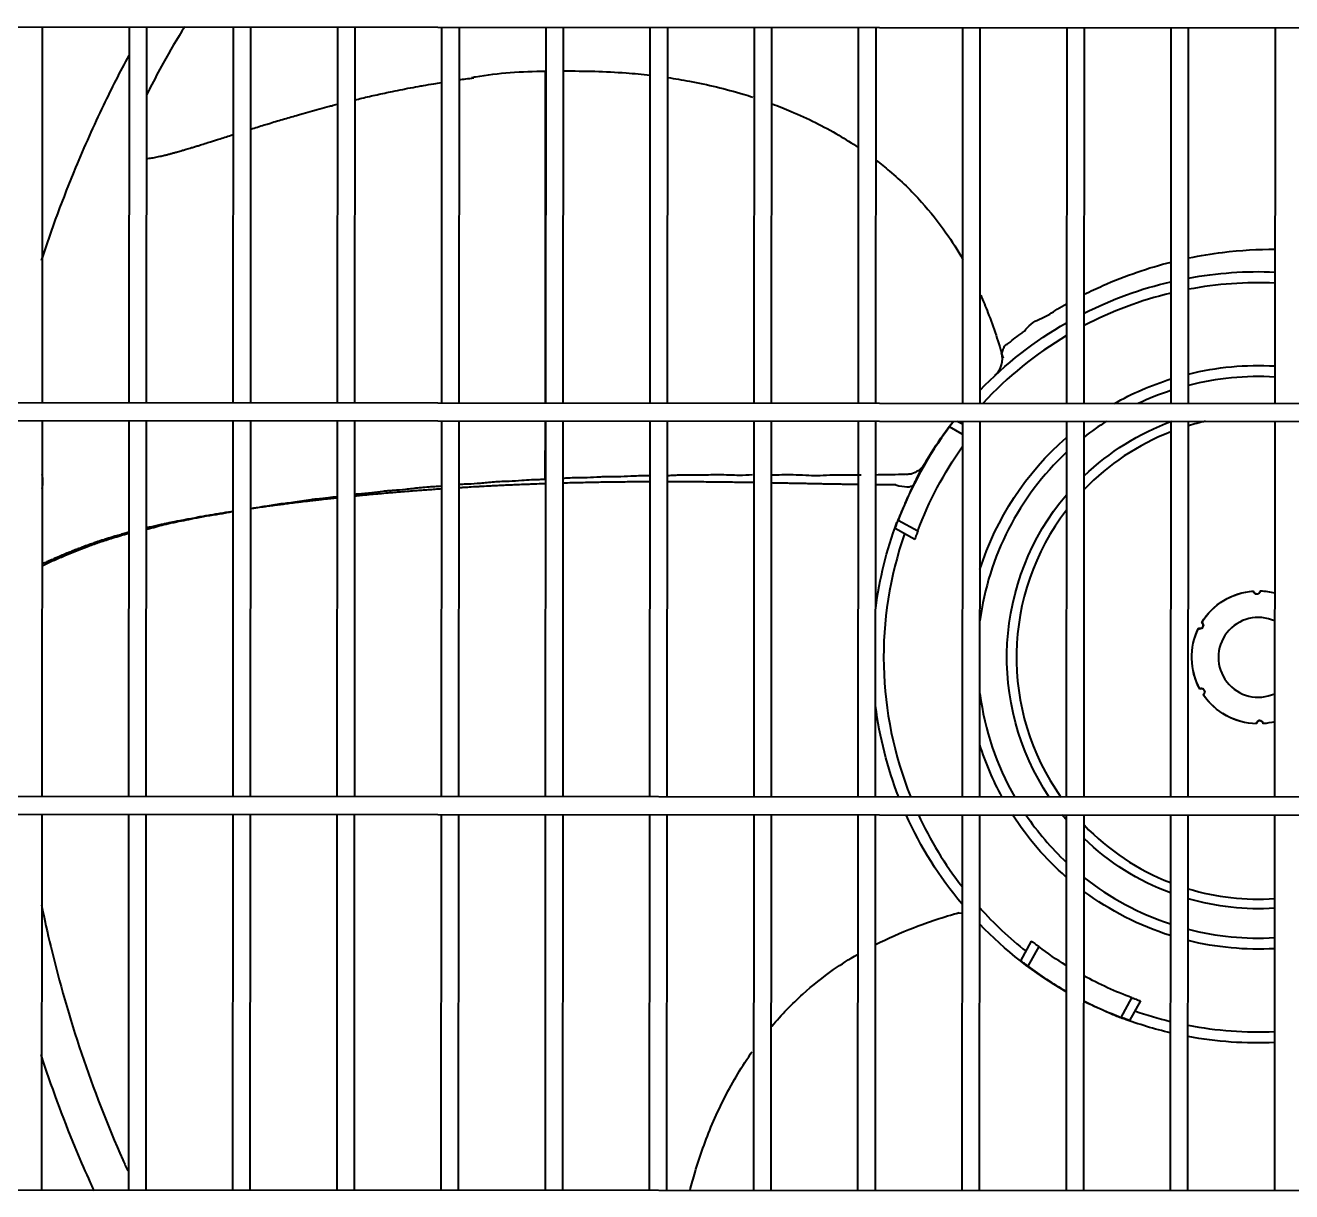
# Model space of a CAD drawing. Extents: x 58467 to 79089, y -33726 to -17391.
# Drawn here: x 78437.41 to 78465.97, y -20555.73 to -20529.42 of the extents above; entities that cross this region are included whole.
import ezdxf

# ---------------------------------------------------------------- set-up
doc = ezdxf.new("R2010")
doc.units = 0
doc.header["$LTSCALE"] = 100
doc.layers.add('+ENTE-ST-DOSEME USTU KONDDRENAJ', color=110, linetype='DOSEMEUSTUKONDENSDRENAJ_LINE', lineweight=40)
doc.linetypes.add('DOSEMEUSTUKONDENSDRENAJ_LINE', pattern='A,300,-40,["CD",Standard,S=15,R=0,X=-35,Y=-7.5],0', length=340)

# ---------------------------------------------------------------- blocks, each defined once
blk = doc.blocks.new('4. KAT')
at = {"color": 3}
for p, q in [((54065.973, -33230.5, -3.339), (54184.335, -33230.572, -3.339)), ((54128.381, -33239.017, -3.339), (54128.386, -33230.539, -3.339)), ((54130.336, -33230.54, -3.339), (54130.331, -33239.018, -3.339)), ((54130.731, -33239.019, -3.339), (54130.736, -33230.54, -3.339)), ((54132.686, -33230.541, -3.339), (54132.68, -33239.02, -3.339)), ((54133.08, -33239.02, -3.339), (54133.085, -33230.542, -3.339)), ((54135.035, -33230.543, -3.339), (54135.03, -33239.021, -3.339)), ((54135.43, -33239.022, -3.339), (54135.435, -33230.543, -3.339)), ((54137.385, -33230.544, -3.339), (54137.38, -33239.023, -3.339)), ((54137.78, -33239.023, -3.339), (54137.785, -33230.544, -3.339)), ((54139.734, -33230.546, -3.339), (54139.729, -33239.024, -3.339)), ((54140.129, -33239.024, -3.339), (54140.134, -33230.546, -3.339)), ((54142.084, -33230.547, -3.339), (54142.079, -33239.026, -3.339)), ((54142.479, -33239.026, -3.339), (54142.484, -33230.547, -3.339)), ((54144.434, -33230.548, -3.339), (54144.429, -33239.027, -3.339)), ((54144.828, -33239.027, -3.339), (54144.834, -33230.549, -3.339)), ((54146.783, -33230.55, -3.339), (54146.778, -33239.028, -3.339)), ((54147.178, -33239.029, -3.339), (54147.183, -33230.55, -3.339)), ((54149.134, -33230.551, -3.339), (54149.129, -33239.03, -3.339)), ((54149.529, -33239.03, -3.339), (54149.534, -33230.552, -3.339)), ((54151.484, -33230.553, -3.339), (54151.478, -33239.031, -3.339)), ((54151.878, -33239.032, -3.339), (54151.884, -33230.553, -3.339)), ((54153.833, -33230.554, -3.339), (54153.828, -33239.033, -3.339)), ((54154.228, -33239.033, -3.339), (54154.233, -33230.554, -3.339)), ((54156.183, -33230.556, -3.339), (54156.178, -33239.034, -3.339)), ((54139.725, -33239.024, -3.339), (54139.729, -33231.546, -3.339)), ((54149.873, -33238.393, -3.339), (54149.892, -33238.375, -3.339)), ((54184.33, -33239.051, -3.339), (54065.967, -33238.979, -3.339)), ((54065.967, -33239.379, -3.339), (54184.33, -33239.451, -3.339)), ((54128.376, -33247.895, -3.339), (54128.381, -33239.417, -3.339)), ((54130.33, -33239.418, -3.339), (54130.325, -33247.896, -3.339)), ((54130.725, -33247.896, -3.339), (54130.73, -33239.419, -3.339)), ((54132.68, -33239.42, -3.339), (54132.675, -33247.898, -3.339)), ((54133.075, -33247.898, -3.339), (54133.08, -33239.42, -3.339)), ((54135.03, -33239.421, -3.339), (54135.025, -33247.899, -3.339)), ((54135.425, -33247.899, -3.339), (54135.43, -33239.422, -3.339)), ((54137.379, -33239.423, -3.339), (54137.374, -33247.9, -3.339)), ((54137.774, -33247.901, -3.339), (54137.779, -33239.423, -3.339)), ((54139.724, -33240.744, -3.339), (54139.725, -33239.423, -3.339)), ((54139.729, -33239.424, -3.339), (54139.724, -33247.902, -3.339)), ((54140.124, -33247.902, -3.339), (54140.129, -33239.424, -3.339)), ((54142.079, -33239.426, -3.339), (54142.073, -33247.903, -3.339)), ((54142.473, -33247.903, -3.339), (54142.479, -33239.426, -3.339)), ((54144.428, -33239.427, -3.339), (54144.423, -33247.905, -3.339)), ((54144.823, -33247.905, -3.339), (54144.828, -33239.427, -3.339)), ((54146.778, -33239.428, -3.339), (54146.773, -33247.906, -3.339)), ((54147.173, -33247.906, -3.339), (54147.178, -33239.429, -3.339)), ((54149.128, -33239.72, -3.339), (54148.838, -33239.56, -3.339)), ((54149.015, -33239.429, -3.339), (54149.129, -33239.492, -3.339)), ((54149.129, -33239.43, -3.339), (54149.123, -33247.908, -3.339)), ((54149.523, -33247.908, -3.339), (54149.528, -33239.43, -3.339)), ((54151.478, -33239.431, -3.339), (54151.473, -33247.909, -3.339)), ((54151.873, -33247.909, -3.339), (54151.878, -33239.432, -3.339)), ((54153.828, -33239.433, -3.339), (54153.823, -33247.91, -3.339)), ((54154.223, -33247.911, -3.339), (54154.228, -33239.433, -3.339)), ((54156.177, -33239.434, -3.339), (54156.172, -33247.912, -3.339)), ((54148.057, -33242.097, -3.339), (54147.611, -33241.853, -3.339)), ((54147.681, -33241.663, -3.339), (54148.125, -33241.906, -3.339)), ((54184.325, -33247.929, -3.339), (54065.962, -33247.857, -3.339)), ((54065.962, -33248.257, -3.339), (54184.325, -33248.329, -3.339)), ((54128.37, -33256.773, -3.339), (54128.375, -33248.295, -3.339)), ((54130.325, -33248.296, -3.339), (54130.32, -33256.775, -3.339)), ((54130.72, -33256.775, -3.339), (54130.725, -33248.296, -3.339)), ((54132.675, -33248.297, -3.339), (54132.67, -33256.776, -3.339)), ((54133.07, -33256.776, -3.339), (54133.075, -33248.298, -3.339)), ((54135.024, -33248.299, -3.339), (54135.019, -33256.778, -3.339)), ((54135.419, -33256.778, -3.339), (54135.424, -33248.299, -3.339)), ((54137.374, -33248.3, -3.339), (54137.369, -33256.779, -3.339)), ((54137.769, -33256.779, -3.339), (54137.774, -33248.301, -3.339)), ((54139.724, -33248.302, -3.339), (54139.718, -33256.78, -3.339)), ((54140.118, -33256.781, -3.339), (54140.124, -33248.302, -3.339)), ((54142.073, -33248.303, -3.339), (54142.068, -33256.782, -3.339)), ((54142.468, -33256.782, -3.339), (54142.473, -33248.303, -3.339)), ((54144.423, -33248.305, -3.339), (54144.418, -33256.783, -3.339)), ((54144.818, -33256.783, -3.339), (54144.823, -33248.305, -3.339)), ((54146.773, -33248.306, -3.339), (54146.767, -33256.785, -3.339)), ((54147.167, -33256.785, -3.339), (54147.172, -33248.306, -3.339)), ((54149.123, -33248.308, -3.339), (54149.118, -33256.786, -3.339)), ((54149.518, -33256.786, -3.339), (54149.523, -33248.308, -3.339)), ((54151.473, -33248.309, -3.339), (54151.468, -33256.788, -3.339)), ((54151.868, -33256.788, -3.339), (54151.873, -33248.309, -3.339)), ((54153.822, -33248.31, -3.339), (54153.817, -33256.789, -3.339)), ((54154.217, -33256.789, -3.339), (54154.222, -33248.311, -3.339)), ((54156.172, -33248.312, -3.339), (54156.167, -33256.79, -3.339)), ((54150.447, -33251.6, -3.339), (54150.691, -33251.155, -3.339)), ((54150.851, -33251.28, -3.339), (54150.608, -33251.723, -3.339)), ((54152.711, -33252.878, -3.339), (54152.954, -33252.435, -3.339)), ((54153.145, -33252.503, -3.339), (54152.9, -33252.948, -3.339)), ((54184.319, -33256.808, -3.339), (54065.957, -33256.736, -3.339))]:
    blk.add_line(p, q, dxfattribs=at)
at = {"color": 3, "extrusion": (0, 0, -1)}
for centre, radius, start, end in [((-54155.804, -33244.756, 3.339), 8.699, 79.573, 92.4741), ((-54155.804, -33244.756, 3.339), 8.699, 63.184, 76.8818), ((-54155.804, -33244.756, 3.339), 8.699, 43.8323, 60.1902), ((-54155.804, -33244.756, 3.339), 6.582, 76.1411, 93.2524), ((-54155.804, -33244.756, 3.339), 6.582, 60.4193, 72.5243), ((-54155.804, -33244.756, 3.339), 8.699, 27.7046, 37.7632), ((-54155.804, -33244.756, 3.339), 5.671, 46.1767, 69.8355), ((-54155.804, -33244.756, 3.339), 6.582, 17.4949, 48.9049), ((-54155.804, -33244.756, 3.339), 8.191, 20.3616, 35.4077), ((-54155.804, -33244.756, 3.339), 5.671, 326.223, 40.2705), ((-54155.803, -33244.756, 3.339), 8.699, 7.3237, 20.4706), ((-54155.804, -33244.756, 3.339), 1.5, 31.5485, 85.82), ((-54155.804, -33244.756, 3.339), 1.5, 31.65, 85.9198), ((-54155.772, -33243.257, 3.339), 0.075, 180.2174, 357.3523), ((-54155.804, -33244.756, 3.339), 1.5, 91.5498, 104.3278), ((-54155.804, -33244.756, 3.339), 1.5, 91.65, 104.3279), ((-54155.804, -33244.756, 3.339), 1.5, 331.65, 25.9198), ((-54155.804, -33244.756, 3.339), 1.5, 331.5498, 25.8212), ((-54154.49, -33244.034, 3.339), 0.075, 120.2174, 297.3523), ((-54154.521, -33245.534, 3.339), 0.075, 60.2174, 237.3523), ((-54155.804, -33244.756, 3.339), 1.5, 271.65, 325.9198), ((-54155.804, -33244.756, 3.339), 1.5, 271.5498, 325.82), ((-54155.803, -33244.756, 3.339), 8.699, 338.763, 352.7453), ((-54155.836, -33246.256, 3.339), 0.075, 0.2174, 177.3523), ((-54155.804, -33244.756, 3.339), 1.5, 255.7416, 265.9198), ((-54155.804, -33244.756, 3.339), 1.5, 255.7419, 265.82), ((-54155.804, -33244.756, 3.339), 6.582, 331.3811, 342.5636), ((-54155.805, -33244.752, 3.339), 8.702, 320.1724, 335.8854), ((-54155.804, -33244.756, 3.339), 6.582, 311.1536, 327.3368), ((-54155.804, -33244.756, 3.339), 5.671, 319.788, 321.2055), ((-54155.804, -33244.756, 3.339), 5.671, 290.4592, 313.8817), ((-54155.804, -33244.756, 3.339), 6.582, 287.5343, 306.6818), ((-54155.804, -33244.756, 3.339), 5.671, 266.2886, 286.2011), ((-54155.804, -33244.756, 3.339), 8.699, 299.8811, 316.239), ((-54155.804, -33244.756, 3.339), 8.191, 301.941, 307.2082), ((-54155.804, -33244.756, 3.339), 6.582, 266.8061, 283.9174), ((-54155.804, -33244.756, 3.339), 8.191, 290.3616, 298.7012), ((-54155.804, -33244.756, 3.339), 8.699, 283.1872, 290.4706), ((-54155.804, -33244.756, 3.339), 8.699, 267.5948, 280.496)]:
    blk.add_arc(centre, radius, start, end, dxfattribs=at)
at = {"color": 3}
for centre, radius, start, end in [((54155.804, -33244.756, -3.339), 8.449, 87.4539, 100.7405), ((54155.804, -33244.756, -3.339), 8.449, 103.5155, 117.6786), ((54155.804, -33244.756, -3.339), 8.449, 120.7872, 137.3274), ((54155.804, -33244.756, -3.339), 6.332, 86.6126, 104.4045), ((54155.804, -33244.756, -3.339), 6.332, 108.1789, 115.3058), ((54155.805, -33244.761, -3.339), 8.694, 143.2606, 159.1277), ((54155.804, -33244.756, -3.339), 6.332, 122.7589, 128.3164), ((54155.804, -33244.756, -3.339), 5.455, 102.5933, 106.7951), ((54155.804, -33244.756, -3.339), 5.455, 111.2389, 136.0395), ((54155.804, -33244.756, -3.339), 6.332, 133.092, 172.5064), ((54127.291, -33240.789, -3.339), 1.1, 351.8033, 8.1269), ((54155.804, -33244.756, -3.339), 5.455, 142.4857, 215.3182), ((54155.803, -33244.755, -3.339), 8.449, 160.7616, 201.9077), ((54155.804, -33244.756, -3.339), 0.9, 65.6651, 294.2651), ((54155.804, -33244.756, -3.339), 6.332, 187.4239, 209.862), ((54155.804, -33244.756, -3.339), 8.449, 204.8537, 217.7324), ((54155.804, -33244.756, -3.339), 6.332, 214.1314, 226.8382), ((54155.804, -33244.756, -3.339), 5.455, 223.8907, 248.6913), ((54155.804, -33244.756, -3.339), 6.332, 231.6139, 251.7514), ((54155.804, -33244.756, -3.339), 5.455, 253.1351, 273.8576), ((54155.804, -33244.756, -3.339), 8.449, 221.9636, 231.6783), ((54155.804, -33244.756, -3.339), 6.332, 255.5257, 273.3176), ((54155.804, -33244.756, -3.339), 8.691, 233.28, 240.0908), ((54155.804, -33244.756, -3.339), 8.691, 243.0876, 249.1503), ((54155.804, -33244.756, -3.339), 8.449, 250.7519, 256.416), ((54155.804, -33244.756, -3.339), 8.449, 259.191, 272.4775)]:
    blk.add_arc(centre, radius, start, end, dxfattribs=at)
at = {"color": 3, "extrusion": (6.04762e-06, 5.63815e-06, 1)}
blk.add_arc((54149.531, -33238.029, -3.197), 0.5, 313.0528, 16.4385, dxfattribs=at)
at = {"color": 3, "extrusion": (-5.02823e-06, 5.39341e-06, 1)}
blk.add_arc((54149.076, -33251.03, -3.792), 0.5, 84.8094, 106.4328, dxfattribs=at)
at = {"color": 3}
for points, knots in [([(54131.592, -33230.535, -3.339), (54131.42, -33230.802, -3.339), (54131.154, -33231.255, -3.339), (54130.882, -33231.771, -3.339), (54130.76, -33232.009, -3.339), (54130.734, -33232.061, -3.339)], [0, 0, 0, 0, 0.545072, 0.900711, 1, 1, 1, 1]), ([(54128.361, -33235.808, -3.339), (54128.592, -33235.099, -3.339), (54129.03, -33233.916, -3.339), (54129.715, -33232.383, -3.339), (54130.137, -33231.549, -3.339), (54130.335, -33231.18, -3.339)], [0, 0, 0, 0, 0.443757, 0.750386, 1, 1, 1, 1]), ([(54138.059, -33231.679, -3.339), (54138.089, -33231.673, -3.339), (54138.636, -33231.568, -3.339), (54139.197, -33231.541, -3.339), (54139.728, -33231.533, -3.339)], [0, 0, 0, 0, 0.054083, 1, 1, 1, 1]), ([(54140.134, -33231.53, -3.339), (54140.605, -33231.529, -3.339), (54141.255, -33231.542, -3.339), (54141.905, -33231.604, -3.339), (54142.085, -33231.626, -3.339)], [0, 0, 0, 0, 0.723565, 1, 1, 1, 1]), ([(54135.431, -33232.182, -3.339), (54135.482, -33232.169, -3.339), (54135.591, -33232.143, -3.339), (54135.758, -33232.104, -3.339), (54135.931, -33232.065, -3.339), (54136.104, -33232.028, -3.339), (54136.296, -33231.987, -3.339), (54136.47, -33231.952, -3.339), (54136.663, -33231.914, -3.339), (54136.818, -33231.885, -3.339), (54137.013, -33231.85, -3.339), (54137.188, -33231.82, -3.339), (54137.325, -33231.798, -3.339), (54137.384, -33231.788, -3.339)], [0, 0, 0, 0, 0.079541, 0.168728, 0.257914, 0.3471, 0.436286, 0.555201, 0.614659, 0.733574, 0.793032, 0.911947, 1, 1, 1, 1]), ([(54137.781, -33231.729, -3.339), (54137.83, -33231.722, -3.339), (54137.941, -33231.707, -3.339), (54138.051, -33231.693, -3.339), (54138.111, -33231.685, -3.339)], [0, 0, 0, 0, 0.449176, 1, 1, 1, 1]), ([(54142.485, -33231.679, -3.339), (54142.648, -33231.703, -3.339), (54143.221, -33231.799, -3.339), (54143.861, -33231.951, -3.339), (54144.332, -33232.097, -3.339), (54144.404, -33232.12, -3.339)], [0, 0, 0, 0, 0.251534, 0.886152, 1, 1, 1, 1]), ([(54133.084, -33232.84, -3.339), (54133.095, -33232.837, -3.339), (54133.157, -33232.817, -3.339), (54133.269, -33232.783, -3.339), (54133.405, -33232.741, -3.339), (54133.543, -33232.699, -3.339), (54133.681, -33232.657, -3.339), (54133.838, -33232.611, -3.339), (54133.995, -33232.565, -3.339), (54134.136, -33232.525, -3.339), (54134.295, -33232.479, -3.339), (54134.438, -33232.439, -3.339), (54134.618, -33232.39, -3.339), (54134.763, -33232.351, -3.339), (54134.913, -33232.312, -3.339), (54134.992, -33232.291, -3.339), (54135.033, -33232.281, -3.339)], [0, 0, 0, 0, 0.018571, 0.09977, 0.180968, 0.235101, 0.3163, 0.397499, 0.478698, 0.559896, 0.614029, 0.722294, 0.776427, 0.884692, 0.938824, 1, 1, 1, 1]), ([(54144.837, -33232.27, -3.339), (54144.983, -33232.324, -3.339), (54145.498, -33232.528, -3.339), (54146.152, -33232.853, -3.339), (54146.639, -33233.159, -3.339), (54146.783, -33233.256, -3.339)], [0, 0, 0, 0, 0.214057, 0.763166, 1, 1, 1, 1]), ([(54130.728, -33233.508, -3.339), (54130.73, -33233.507, -3.339), (54130.75, -33233.505, -3.339), (54130.793, -33233.5, -3.339), (54130.845, -33233.492, -3.339), (54130.908, -33233.481, -3.339), (54130.968, -33233.469, -3.339), (54131.045, -33233.452, -3.339), (54131.124, -33233.434, -3.339), (54131.205, -33233.414, -3.339), (54131.278, -33233.395, -3.339), (54131.351, -33233.375, -3.339), (54131.439, -33233.35, -3.339), (54131.53, -33233.324, -3.339), (54131.637, -33233.293, -3.339), (54131.732, -33233.264, -3.339), (54131.829, -33233.235, -3.339), (54131.928, -33233.204, -3.339), (54132.043, -33233.168, -3.339), (54132.161, -33233.131, -3.339), (54132.266, -33233.098, -3.339), (54132.372, -33233.065, -3.339), (54132.495, -33233.026, -3.339), (54132.605, -33232.991, -3.339), (54132.667, -33232.971, -3.339), (54132.683, -33232.966, -3.339)], [0, 0, 0, 0, 0.005985, 0.045742, 0.085498, 0.125255, 0.165012, 0.204768, 0.264403, 0.30416, 0.343916, 0.383673, 0.423429, 0.483064, 0.522821, 0.582456, 0.622212, 0.661969, 0.721603, 0.781238, 0.820995, 0.860751, 0.920386, 0.980021, 1, 1, 1, 1]), ([(54147.187, -33233.546, -3.339), (54147.289, -33233.624, -3.339), (54147.649, -33233.914, -3.339), (54148.195, -33234.441, -3.339), (54148.737, -33235.122, -3.339), (54149.023, -33235.574, -3.339), (54149.141, -33235.781, -3.339)], [0, 0, 0, 0, 0.130207, 0.467681, 0.763107, 1, 1, 1, 1]), ([(54154.237, -33235.748, -3.339), (54154.494, -33235.694, -3.339), (54154.748, -33235.653, -3.339), (54155.407, -33235.571, -3.339), (54155.804, -33235.549, -3.339), (54156.187, -33235.551, -3.339)], [0, 0, 0, 0, 0.378219, 0.378219, 1, 1, 1, 1]), ([(54151.88, -33236.568, -3.339), (54152.018, -33236.499, -3.339), (54152.156, -33236.434, -3.339), (54152.811, -33236.144, -3.339), (54153.328, -33235.968, -3.339), (54153.836, -33235.84, -3.339)], [0, 0, 0, 0, 0.21097, 0.21097, 1, 1, 1, 1]), ([(54149.543, -33236.586, -3.339), (54149.6, -33236.717, -3.339), (54149.791, -33237.182, -3.339), (54149.95, -33237.66, -3.339), (54150.047, -33238.01, -3.339)], [0, 0, 0, 0, 0.284303, 1, 1, 1, 1]), ([(54150.017, -33237.894, -3.339), (54150.019, -33237.893, -3.339), (54150.022, -33237.89, -3.339), (54150.03, -33237.87, -3.339), (54150.035, -33237.853, -3.339), (54150.049, -33237.803, -3.339), (54150.062, -33237.768, -3.339), (54150.105, -33237.708, -3.339), (54150.137, -33237.694, -3.339), (54150.194, -33237.657, -3.339), (54150.22, -33237.635, -3.339), (54150.296, -33237.567, -3.339), (54150.351, -33237.526, -3.339), (54150.434, -33237.469, -3.339), (54150.463, -33237.452, -3.339), (54150.516, -33237.413, -3.339), (54150.539, -33237.386, -3.339), (54150.61, -33237.301, -3.339), (54150.665, -33237.248, -3.339), (54150.788, -33237.162, -3.339), (54150.856, -33237.13, -3.339), (54150.987, -33237.078, -3.339), (54151.044, -33237.048, -3.339), (54151.154, -33236.979, -3.339), (54151.209, -33236.94, -3.339), (54151.336, -33236.863, -3.339), (54151.406, -33236.822, -3.339), (54151.477, -33236.783, -3.339)], [0, 0, 0, 0, 0.020274, 0.020274, 0.047518, 0.047518, 0.102008, 0.102008, 0.156498, 0.156498, 0.210988, 0.210988, 0.319967, 0.319967, 0.374457, 0.374457, 0.428947, 0.428947, 0.537926, 0.537926, 0.646906, 0.646906, 0.755886, 0.755886, 0.864865, 0.864865, 1, 1, 1, 1]), ([(54148.838, -33239.56, -3.339), (54148.851, -33239.542, -3.339), (54148.865, -33239.523, -3.339), (54148.891, -33239.489, -3.339), (54148.904, -33239.473, -3.339), (54148.923, -33239.447, -3.339), (54148.931, -33239.437, -3.339), (54148.938, -33239.428, -3.339)], [0, 0, 0, 0, 0.355398, 0.355398, 0.710856, 0.710856, 1, 1, 1, 1]), ([(54148.247, -33240.429, -3.339), (54148.223, -33240.466, -3.339), (54148.161, -33240.536, -3.339), (54148.028, -33240.605, -3.339), (54147.92, -33240.639, -3.339), (54147.863, -33240.631, -3.339), (54147.861, -33240.63, -3.339)], [0, 0, 0, 0, 0.282775, 0.623842, 0.989494, 1, 1, 1, 1]), ([(54139.726, -33240.745, -3.339), (54139.699, -33240.746, -3.339), (54139.635, -33240.748, -3.339), (54139.534, -33240.75, -3.339), (54139.377, -33240.753, -3.339), (54139.171, -33240.775, -3.339), (54138.948, -33240.785, -3.339), (54138.733, -33240.793, -3.339), (54138.502, -33240.808, -3.339), (54138.256, -33240.833, -3.339), (54138.043, -33240.848, -3.339), (54137.879, -33240.854, -3.339), (54137.806, -33240.858, -3.339), (54137.779, -33240.859, -3.339)], [0, 0, 0, 0, 0.047503, 0.110853, 0.162385, 0.26559, 0.398055, 0.474574, 0.557765, 0.734792, 0.898208, 0.962554, 1, 1, 1, 1]), ([(54142.077, -33240.66, -3.339), (54142.054, -33240.66, -3.339), (54141.901, -33240.661, -3.339), (54141.649, -33240.673, -3.339), (54141.42, -33240.683, -3.339), (54141.239, -33240.682, -3.339), (54141.115, -33240.682, -3.339), (54140.995, -33240.687, -3.339), (54140.828, -33240.701, -3.339), (54140.635, -33240.706, -3.339), (54140.414, -33240.707, -3.339), (54140.255, -33240.713, -3.339), (54140.16, -33240.719, -3.339), (54140.121, -33240.722, -3.339)], [0, 0, 0, 0, 0.032499, 0.217887, 0.394885, 0.465501, 0.52211, 0.573462, 0.630237, 0.769056, 0.849466, 0.935544, 1, 1, 1, 1]), ([(54144.393, -33240.642, -3.339), (54144.292, -33240.646, -3.339), (54144.132, -33240.658, -3.339), (54143.868, -33240.645, -3.339), (54143.54, -33240.637, -3.339), (54143.223, -33240.653, -3.339), (54142.981, -33240.649, -3.339), (54142.819, -33240.647, -3.339), (54142.736, -33240.648, -3.339), (54142.622, -33240.654, -3.339), (54142.532, -33240.659, -3.339), (54142.478, -33240.66, -3.339)], [0, 0, 0, 0, 0.153476, 0.264532, 0.383214, 0.619071, 0.799507, 0.831601, 0.860485, 0.918311, 1, 1, 1, 1]), ([(54146.844, -33240.646, -3.339), (54146.827, -33240.646, -3.339), (54146.786, -33240.646, -3.339), (54146.685, -33240.647, -3.339), (54146.562, -33240.645, -3.339), (54146.431, -33240.647, -3.339), (54146.322, -33240.644, -3.339), (54146.221, -33240.645, -3.339), (54146.059, -33240.652, -3.339), (54145.875, -33240.669, -3.339), (54145.595, -33240.653, -3.339), (54145.219, -33240.637, -3.339), (54144.979, -33240.645, -3.339), (54144.826, -33240.645, -3.339)], [0, 0, 0, 0, 0.023979, 0.057821, 0.139707, 0.202549, 0.263082, 0.301331, 0.341759, 0.491813, 0.616194, 0.749702, 1, 1, 1, 1]), ([(54147.985, -33240.625, -3.339), (54147.789, -33240.632, -3.339), (54147.52, -33240.639, -3.339), (54147.251, -33240.643, -3.339), (54147.177, -33240.644, -3.339)], [0, 0, 0, 0, 0.728232, 1, 1, 1, 1]), ([(54137.379, -33240.897, -3.339), (54137.327, -33240.901, -3.339), (54137.217, -33240.908, -3.339), (54137.045, -33240.919, -3.339), (54136.816, -33240.941, -3.339), (54136.577, -33240.97, -3.339), (54136.364, -33240.989, -3.339), (54136.184, -33241.001, -3.339), (54136.013, -33241.017, -3.339), (54135.795, -33241.052, -3.339), (54135.578, -33241.068, -3.339), (54135.45, -33241.08, -3.339), (54135.428, -33241.083, -3.339)], [0, 0, 0, 0, 0.073989, 0.153729, 0.239276, 0.420725, 0.584233, 0.647352, 0.701423, 0.819298, 0.967653, 1, 1, 1, 1]), ([(54137.379, -33240.959, -3.339), (54137.329, -33240.962, -3.339), (54137.23, -33240.969, -3.339), (54137.081, -33240.98, -3.339), (54136.934, -33240.991, -3.339), (54136.789, -33241.001, -3.339), (54136.63, -33241.014, -3.339), (54136.473, -33241.027, -3.339), (54136.315, -33241.04, -3.339), (54136.158, -33241.053, -3.339), (54136.017, -33241.066, -3.339), (54135.86, -33241.08, -3.339), (54135.718, -33241.093, -3.339), (54135.563, -33241.108, -3.339), (54135.472, -33241.117, -3.339), (54135.428, -33241.121, -3.339)], [0, 0, 0, 0, 0.075163, 0.148659, 0.222156, 0.295652, 0.369148, 0.467143, 0.54064, 0.614136, 0.712131, 0.761129, 0.859124, 0.93262, 1, 1, 1, 1]), ([(54139.73, -33240.84, -3.339), (54139.681, -33240.842, -3.339), (54139.567, -33240.846, -3.339), (54139.42, -33240.852, -3.339), (54139.256, -33240.858, -3.339), (54139.108, -33240.864, -3.339), (54138.942, -33240.871, -3.339), (54138.791, -33240.878, -3.339), (54138.64, -33240.885, -3.339), (54138.475, -33240.894, -3.339), (54138.329, -33240.901, -3.339), (54138.167, -33240.91, -3.339), (54138.022, -33240.919, -3.339), (54137.881, -33240.927, -3.339), (54137.806, -33240.931, -3.339), (54137.779, -33240.933, -3.339)], [0, 0, 0, 0, 0.075374, 0.176188, 0.226595, 0.327409, 0.403019, 0.47863, 0.55424, 0.629851, 0.730665, 0.781072, 0.881886, 0.957497, 1, 1, 1, 1]), ([(54142.077, -33240.797, -3.339), (54142.041, -33240.798, -3.339), (54141.972, -33240.798, -3.339), (54141.835, -33240.799, -3.339), (54141.703, -33240.8, -3.339), (54141.538, -33240.801, -3.339), (54141.407, -33240.803, -3.339), (54141.243, -33240.805, -3.339), (54141.111, -33240.807, -3.339), (54140.947, -33240.809, -3.339), (54140.814, -33240.812, -3.339), (54140.648, -33240.815, -3.339), (54140.512, -33240.818, -3.339), (54140.343, -33240.822, -3.339), (54140.223, -33240.825, -3.339), (54140.139, -33240.828, -3.339), (54140.12, -33240.828, -3.339)], [0, 0, 0, 0, 0.054128, 0.105118, 0.207098, 0.258088, 0.360068, 0.411058, 0.513038, 0.564028, 0.666008, 0.716998, 0.818978, 0.869968, 0.971948, 1, 1, 1, 1]), ([(54144.427, -33240.816, -3.339), (54144.41, -33240.816, -3.339), (54144.345, -33240.814, -3.339), (54144.249, -33240.813, -3.339), (54144.106, -33240.811, -3.339), (54143.976, -33240.809, -3.339), (54143.828, -33240.807, -3.339), (54143.696, -33240.805, -3.339), (54143.563, -33240.803, -3.339), (54143.416, -33240.802, -3.339), (54143.285, -33240.801, -3.339), (54143.14, -33240.799, -3.339), (54143.01, -33240.799, -3.339), (54142.864, -33240.798, -3.339), (54142.718, -33240.797, -3.339), (54142.59, -33240.797, -3.339), (54142.509, -33240.797, -3.339), (54142.478, -33240.797, -3.339)], [0, 0, 0, 0, 0.027433, 0.102463, 0.152482, 0.252522, 0.302541, 0.377571, 0.4526, 0.50262, 0.602659, 0.652679, 0.727708, 0.802738, 0.877767, 0.952797, 1, 1, 1, 1]), ([(54146.777, -33240.859, -3.339), (54146.753, -33240.859, -3.339), (54146.699, -33240.858, -3.339), (54146.612, -33240.857, -3.339), (54146.512, -33240.856, -3.339), (54146.411, -33240.854, -3.339), (54146.296, -33240.852, -3.339), (54146.194, -33240.851, -3.339), (54146.077, -33240.848, -3.339), (54145.96, -33240.846, -3.339), (54145.84, -33240.844, -3.339), (54145.735, -33240.842, -3.339), (54145.627, -33240.839, -3.339), (54145.504, -33240.837, -3.339), (54145.377, -33240.834, -3.339), (54145.251, -33240.832, -3.339), (54145.125, -33240.829, -3.339), (54145.001, -33240.827, -3.339), (54144.901, -33240.825, -3.339), (54144.849, -33240.824, -3.339), (54144.828, -33240.823, -3.339)], [0, 0, 0, 0, 0.040122, 0.086532, 0.132942, 0.202558, 0.248968, 0.318584, 0.364994, 0.43461, 0.504225, 0.550636, 0.597046, 0.666662, 0.736277, 0.782688, 0.852303, 0.921919, 0.968329, 1, 1, 1, 1]), ([(54147.618, -33240.863, -3.339), (54147.602, -33240.863, -3.339), (54147.56, -33240.863, -3.339), (54147.476, -33240.863, -3.339), (54147.384, -33240.863, -3.339), (54147.29, -33240.863, -3.339), (54147.224, -33240.863, -3.339), (54147.187, -33240.863, -3.339), (54147.177, -33240.863, -3.339)], [0, 0, 0, 0, 0.114118, 0.296477, 0.570016, 0.752375, 0.934735, 1, 1, 1, 1]), ([(54147.631, -33240.865, -3.339), (54147.721, -33240.894, -3.339), (54147.807, -33240.909, -3.339), (54147.947, -33240.91, -3.339), (54148, -33240.894, -3.339), (54148.026, -33240.866, -3.339)], [0, 0, 0, 0, 0.5, 0.5, 1, 1, 1, 1]), ([(54148.026, -33240.866, -3.339), (54148.016, -33240.886, -3.339), (54148.006, -33240.907, -3.339), (54147.952, -33241.023, -3.339), (54147.908, -33241.121, -3.339), (54147.826, -33241.304, -3.339), (54147.788, -33241.39, -3.339), (54147.717, -33241.556, -3.339), (54147.683, -33241.635, -3.339), (54147.654, -33241.714, -3.339)], [0, 0, 0, 0, 0.07319, 0.07319, 0.416738, 0.416738, 0.719921, 0.719921, 1, 1, 1, 1]), ([(54135.025, -33241.133, -3.339), (54134.96, -33241.142, -3.339), (54134.815, -33241.162, -3.339), (54134.63, -33241.179, -3.339), (54134.335, -33241.214, -3.339), (54134.111, -33241.258, -3.339), (54133.849, -33241.285, -3.339), (54133.599, -33241.318, -3.339), (54133.347, -33241.362, -3.339), (54133.169, -33241.39, -3.339), (54133.081, -33241.403, -3.339)], [0, 0, 0, 0, 0.113321, 0.262749, 0.319434, 0.510079, 0.587964, 0.672012, 0.853439, 1, 1, 1, 1]), ([(54135.028, -33241.162, -3.339), (54135.002, -33241.165, -3.339), (54134.945, -33241.171, -3.339), (54134.827, -33241.184, -3.339), (54134.69, -33241.199, -3.339), (54134.538, -33241.216, -3.339), (54134.387, -33241.234, -3.339), (54134.251, -33241.25, -3.339), (54134.1, -33241.269, -3.339), (54133.963, -33241.286, -3.339), (54133.81, -33241.305, -3.339), (54133.674, -33241.323, -3.339), (54133.539, -33241.341, -3.339), (54133.391, -33241.361, -3.339), (54133.259, -33241.38, -3.339), (54133.151, -33241.395, -3.339), (54133.101, -33241.403, -3.339), (54133.081, -33241.406, -3.339)], [0, 0, 0, 0, 0.039359, 0.085754, 0.178543, 0.248135, 0.317727, 0.410516, 0.456911, 0.5497, 0.619292, 0.688884, 0.758476, 0.828068, 0.920857, 0.967252, 1, 1, 1, 1]), ([(54132.677, -33241.467, -3.339), (54132.645, -33241.472, -3.339), (54132.569, -33241.484, -3.339), (54132.45, -33241.503, -3.339), (54132.321, -33241.524, -3.339), (54132.191, -33241.546, -3.339), (54132.062, -33241.568, -3.339), (54131.949, -33241.588, -3.339), (54131.823, -33241.611, -3.339), (54131.712, -33241.631, -3.339), (54131.575, -33241.657, -3.339), (54131.467, -33241.678, -3.339), (54131.331, -33241.706, -3.339), (54131.224, -33241.728, -3.339), (54131.103, -33241.753, -3.339), (54130.997, -33241.776, -3.339), (54130.878, -33241.803, -3.339), (54130.789, -33241.823, -3.339), (54130.739, -33241.835, -3.339), (54130.729, -33241.837, -3.339)], [0, 0, 0, 0, 0.048356, 0.112135, 0.175914, 0.239693, 0.303472, 0.367251, 0.409771, 0.49481, 0.537329, 0.622368, 0.664887, 0.749926, 0.792445, 0.856225, 0.920004, 0.983783, 1, 1, 1, 1]), ([(54132.678, -33241.47, -3.339), (54132.642, -33241.477, -3.339), (54132.517, -33241.504, -3.339), (54132.344, -33241.532, -3.339), (54132.149, -33241.561, -3.339), (54131.95, -33241.595, -3.339), (54131.661, -33241.657, -3.339), (54131.428, -33241.701, -3.339), (54131.078, -33241.777, -3.339), (54130.901, -33241.832, -3.339), (54130.753, -33241.866, -3.339), (54130.73, -33241.872, -3.339)], [0, 0, 0, 0, 0.053106, 0.183061, 0.25229, 0.323469, 0.470338, 0.72961, 0.781957, 0.965599, 1, 1, 1, 1]), ([(54147.611, -33241.853, -3.339), (54147.611, -33241.853, -3.339), (54147.613, -33241.849, -3.339), (54147.617, -33241.835, -3.339), (54147.621, -33241.825, -3.339), (54147.631, -33241.799, -3.339), (54147.636, -33241.783, -3.339), (54147.649, -33241.747, -3.339), (54147.657, -33241.727, -3.339), (54147.67, -33241.692, -3.339), (54147.675, -33241.678, -3.339), (54147.681, -33241.663, -3.339)], [0, 0, 0, 0, 0.211758, 0.211758, 0.423432, 0.423432, 0.636431, 0.636431, 0.852021, 0.852021, 1, 1, 1, 1]), ([(54148.125, -33241.906, -3.339), (54148.117, -33241.928, -3.339), (54148.109, -33241.95, -3.339), (54148.095, -33241.99, -3.339), (54148.088, -33242.01, -3.339), (54148.076, -33242.043, -3.339), (54148.071, -33242.058, -3.339), (54148.063, -33242.08, -3.339), (54148.06, -33242.089, -3.339), (54148.057, -33242.096, -3.339), (54148.057, -33242.097, -3.339), (54148.057, -33242.097, -3.339)], [0, 0, 0, 0, 0.21816, 0.21816, 0.436362, 0.436362, 0.653817, 0.653817, 0.868707, 0.868707, 1, 1, 1, 1]), ([(54130.326, -33241.938, -3.339), (54130.301, -33241.945, -3.339), (54130.239, -33241.962, -3.339), (54130.14, -33241.989, -3.339), (54130.041, -33242.018, -3.339), (54129.946, -33242.046, -3.339), (54129.847, -33242.076, -3.339), (54129.751, -33242.107, -3.339), (54129.668, -33242.134, -3.339), (54129.586, -33242.162, -3.339), (54129.493, -33242.195, -3.339), (54129.401, -33242.228, -3.339), (54129.322, -33242.257, -3.339), (54129.244, -33242.286, -3.339), (54129.167, -33242.316, -3.339), (54129.081, -33242.35, -3.339), (54129.007, -33242.38, -3.339), (54128.934, -33242.41, -3.339), (54128.874, -33242.436, -3.339), (54128.813, -33242.461, -3.339), (54128.745, -33242.49, -3.339), (54128.679, -33242.518, -3.339), (54128.613, -33242.546, -3.339), (54128.561, -33242.569, -3.339), (54128.506, -33242.593, -3.339), (54128.46, -33242.613, -3.339), (54128.411, -33242.634, -3.339), (54128.386, -33242.645, -3.339), (54128.374, -33242.65, -3.339)], [0, 0, 0, 0, 0.03153, 0.081147, 0.130764, 0.163842, 0.21346, 0.263077, 0.296155, 0.329233, 0.37885, 0.428467, 0.461545, 0.494623, 0.54424, 0.577319, 0.626936, 0.660014, 0.693092, 0.72617, 0.759248, 0.808865, 0.841943, 0.875021, 0.908099, 0.941178, 0.974256, 1, 1, 1, 1]), ([(54130.328, -33241.965, -3.339), (54130.312, -33241.969, -3.339), (54130.234, -33241.99, -3.339), (54130.127, -33242.022, -3.339), (54130.032, -33242.05, -3.339), (54129.941, -33242.077, -3.339), (54129.818, -33242.118, -3.339), (54129.638, -33242.177, -3.339), (54129.297, -33242.298, -3.339), (54128.923, -33242.45, -3.339), (54128.573, -33242.603, -3.339), (54128.435, -33242.671, -3.339), (54128.378, -33242.699, -3.339)], [0, 0, 0, 0, 0.024177, 0.119177, 0.173029, 0.19609, 0.270523, 0.342071, 0.465172, 0.768559, 0.897066, 1, 1, 1, 1]), ([(54154.452, -33244.102, -3.339), (54154.469, -33244.111, -3.339), (54154.513, -33244.116, -3.339), (54154.553, -33244.083, -3.339), (54154.565, -33244.045, -3.339), (54154.562, -33244.015, -3.339), (54154.548, -33243.988, -3.339), (54154.532, -33243.975, -3.339), (54154.524, -33243.971, -3.339)], [0, 0, 0, 0, 0.25, 0.5, 0.625, 0.75, 0.875, 1, 1, 1, 1]), ([(54154.562, -33245.6, -3.339), (54154.578, -33245.59, -3.339), (54154.604, -33245.554, -3.339), (54154.595, -33245.503, -3.339), (54154.568, -33245.474, -3.339), (54154.542, -33245.461, -3.339), (54154.511, -33245.46, -3.339), (54154.492, -33245.467, -3.339), (54154.484, -33245.472, -3.339)], [0, 0, 0, 0, 0.25, 0.5, 0.625, 0.75, 0.875, 1, 1, 1, 1]), ([(54155.913, -33246.254, -3.339), (54155.913, -33246.235, -3.339), (54155.895, -33246.195, -3.339), (54155.846, -33246.177, -3.339), (54155.808, -33246.185, -3.339), (54155.783, -33246.202, -3.339), (54155.767, -33246.228, -3.339), (54155.763, -33246.248, -3.339), (54155.763, -33246.257, -3.339)], [0, 0, 0, 0, 0.25, 0.5, 0.625, 0.75, 0.875, 1, 1, 1, 1]), ([(54128.362, -33250.341, -3.339), (54128.426, -33250.654, -3.339), (54128.672, -33251.768, -3.339), (54129.221, -33253.686, -3.339), (54129.875, -33255.377, -3.339), (54130.27, -33256.259, -3.339), (54130.308, -33256.342, -3.339)], [0, 0, 0, 0, 0.157183, 0.558604, 0.95857, 1, 1, 1, 1]), ([(54147.168, -33251.236, -3.339), (54147.447, -33251.094, -3.339), (54148.067, -33250.824, -3.339), (54148.708, -33250.61, -3.339), (54149.058, -33250.514, -3.339)], [0, 0, 0, 0, 0.466455, 1, 1, 1, 1]), ([(54150.691, -33251.155, -3.339), (54150.691, -33251.155, -3.339), (54150.694, -33251.158, -3.339), (54150.706, -33251.167, -3.339), (54150.714, -33251.174, -3.339), (54150.736, -33251.191, -3.339), (54150.749, -33251.201, -3.339), (54150.779, -33251.225, -3.339), (54150.796, -33251.238, -3.339), (54150.826, -33251.261, -3.339), (54150.838, -33251.27, -3.339), (54150.851, -33251.28, -3.339)], [0, 0, 0, 0, 0.211356, 0.211356, 0.422617, 0.422617, 0.635365, 0.635365, 0.851032, 0.851032, 1, 1, 1, 1]), ([(54144.819, -33253.091, -3.339), (54144.824, -33253.085, -3.339), (54145.045, -33252.824, -3.339), (54145.488, -33252.365, -3.339), (54146.149, -33251.839, -3.339), (54146.578, -33251.564, -3.339), (54146.762, -33251.457, -3.339)], [0, 0, 0, 0, 0.009856, 0.405385, 0.751633, 1, 1, 1, 1]), ([(54150.608, -33251.723, -3.339), (54150.589, -33251.709, -3.339), (54150.571, -33251.695, -3.339), (54150.536, -33251.669, -3.339), (54150.52, -33251.657, -3.339), (54150.492, -33251.635, -3.339), (54150.48, -33251.626, -3.339), (54150.461, -33251.611, -3.339), (54150.454, -33251.606, -3.339), (54150.448, -33251.601, -3.339), (54150.447, -33251.6, -3.339), (54150.447, -33251.6, -3.339)], [0, 0, 0, 0, 0.217793, 0.217793, 0.435623, 0.435623, 0.652794, 0.652794, 0.867695, 0.867695, 1, 1, 1, 1]), ([(54152.954, -33252.435, -3.339), (54152.976, -33252.443, -3.339), (54152.997, -33252.451, -3.339), (54153.038, -33252.466, -3.339), (54153.057, -33252.473, -3.339), (54153.091, -33252.485, -3.339), (54153.105, -33252.49, -3.339), (54153.128, -33252.497, -3.339), (54153.136, -33252.5, -3.339), (54153.143, -33252.503, -3.339), (54153.145, -33252.503, -3.339), (54153.145, -33252.503, -3.339)], [0, 0, 0, 0, 0.21816, 0.21816, 0.436362, 0.436362, 0.653817, 0.653817, 0.868707, 0.868707, 1, 1, 1, 1]), ([(54151.914, -33252.535, -3.339), (54151.934, -33252.544, -3.339), (54151.955, -33252.554, -3.339), (54152.071, -33252.608, -3.339), (54152.168, -33252.652, -3.339), (54152.352, -33252.733, -3.339), (54152.438, -33252.772, -3.339), (54152.603, -33252.843, -3.339), (54152.683, -33252.876, -3.339), (54152.762, -33252.906, -3.339)], [0, 0, 0, 0, 0.07319, 0.07319, 0.416738, 0.416738, 0.719921, 0.719921, 1, 1, 1, 1]), ([(54152.901, -33252.948, -3.339), (54152.9, -33252.948, -3.339), (54152.897, -33252.947, -3.339), (54152.883, -33252.942, -3.339), (54152.873, -33252.938, -3.339), (54152.847, -33252.929, -3.339), (54152.83, -33252.923, -3.339), (54152.795, -33252.91, -3.339), (54152.775, -33252.902, -3.339), (54152.74, -33252.889, -3.339), (54152.725, -33252.884, -3.339), (54152.711, -33252.878, -3.339)], [0, 0, 0, 0, 0.211758, 0.211758, 0.423432, 0.423432, 0.636431, 0.636431, 0.852021, 0.852021, 1, 1, 1, 1]), ([(54129.55, -33256.788, -3.339), (54129.508, -33256.697, -3.339), (54129.362, -33256.372, -3.339), (54128.928, -33255.361, -3.339), (54128.581, -33254.421, -3.339), (54128.351, -33253.713, -3.339)], [0, 0, 0, 0, 0.090907, 0.323924, 1, 1, 1, 1]), ([(54142.987, -33256.78, -3.339), (54143.022, -33256.643, -3.339), (54143.162, -33256.138, -3.339), (54143.472, -33255.267, -3.339), (54143.913, -33254.381, -3.339), (54144.248, -33253.854, -3.339), (54144.375, -33253.671, -3.339), (54144.386, -33253.656, -3.339)], [0, 0, 0, 0, 0.124316, 0.45964, 0.807719, 0.983963, 1, 1, 1, 1])]:
    blk.add_open_spline(points, degree=3, knots=knots, dxfattribs=at)
for points, degree in [([(54149.873, -33238.393, -3.339), (54149.868, -33238.398, -3.339), (54149.896, -33238.372, -3.339)], 2), ([(54148.103, -33240.712, -3.339), (54148.076, -33240.763, -3.339), (54148.051, -33240.814, -3.339), (54148.026, -33240.866, -3.339)], 3), ([(54147.631, -33240.865, -3.339), (54147.627, -33240.863, -3.339), (54147.622, -33240.863, -3.339), (54147.618, -33240.863, -3.339)], 3), ([(54155.845, -33243.257, -3.339), (54155.844, -33243.287, -3.339), (54155.802, -33243.331, -3.339), (54155.741, -33243.333, -3.339), (54155.696, -33243.291, -3.339), (54155.695, -33243.26, -3.339)], 2), ([(54151.87, -33252.513, -3.339), (54151.884, -33252.52, -3.339), (54151.899, -33252.528, -3.339), (54151.914, -33252.535, -3.339)], 3)]:
    blk.add_open_spline(points, degree=degree, dxfattribs=at)

msp = doc.modelspace()

# ---------------------------------------------------------------- block references
at = {"layer": '+ENTE-ST-DOSEME USTU KONDDRENAJ', "color": 3, "linetype": 'Continuous'}
msp.add_blockref('4. KAT', (24309.411, 12701.082), dxfattribs=at)

doc.saveas('drawing.dxf')
